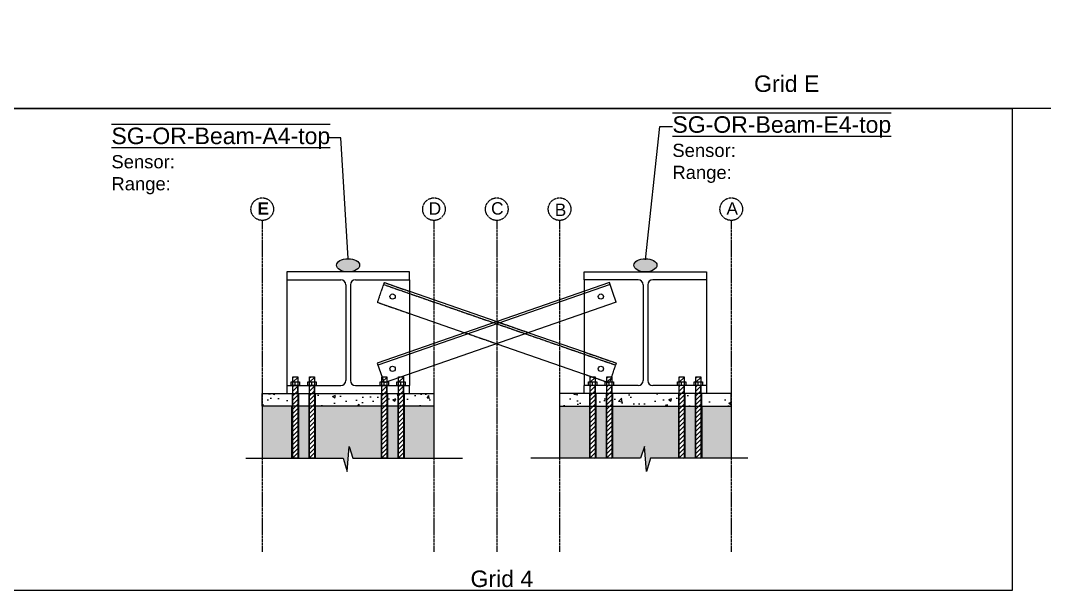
# Model space of a CAD drawing. Header units: millimetres. Extents: x -79526 to 153901, y -45620 to 21119.
# Drawn here: x -70460 to -67355, y 6171 to 7898 of the extents above; entities that cross this region are included whole.
import ezdxf
from ezdxf import colors
from ezdxf.entities.mleader import LeaderData, LeaderLine
from ezdxf.math import Vec2, Vec3

# ---------------------------------------------------------------- set-up
doc = ezdxf.new("R2010")
doc.units = ezdxf.units.MM
doc.header["$MEASUREMENT"] = 0
doc.linetypes.add('ACAD_ISO02W100', pattern=[15, 12, -3])
doc.linetypes.add('CENTER', pattern=[50.8, 31.75, -6.35, 6.35, -6.35])
for name, color, linetype in [('greygrid', 252, 'CENTER'), ('notation', 6, 'Continuous'), ('Note', 7, 'Continuous'), ('Plot', 254, 'Continuous'), ('truss', 250, 'Continuous')]:
    doc.layers.add(name, color=color, linetype=linetype)
doc.styles.get("Standard").update_dxf_attribs({"font": 'arial.ttf'})
pattern_1 = [(50, (-942689.3, -177358.12), (91.0923345, -7.969543), [9.525, -104.775]), (355, (-942689.3, -177358.12), (-17.621711, 95.528423), [7.62, -83.820292]), (100.451445, (-942681.71, -177358.78), (73.4706235, 87.558876), [8.095004, -89.045122]), (46.1842, (-942689.3, -177332.72), (135.53952, -21.021164), [14.2875, -157.1625]), (96.635558, (-942678, -177334.47), (118.702067, 123.713062), [12.142512, -133.567804]), (351.184151, (-942689.3, -177332.72), (118.702067, 123.713062), [11.429984, -125.729866]), (21, (-942676.6, -177339.07), (75.8071956, -51.132599), [9.525, -104.775]), (326, (-942676.6, -177339.07), (30.901014, 92.093983), [7.62, -83.82]), (71.451445, (-942670.28, -177343.33), (106.70821, 40.9613844), [8.095004, -89.044969]), (37.5, (-942689.3, -177358.118), (1.5443016, 42.2775194), [0, -82.804, 0, -85.09, 0, -84.1375]), (7.5, (-942689.3, -177358.118), (33.4098313, 50.0902874), [0, -48.514, 0, -80.899, 0, -32.0675]), (327.5, (-942717.622, -177358.118), (67.7952976, -2.864372), [0, -31.75, 0, -99.06, 0, -131.445]), (317.5, (-942730.32, -177358.12), (74.0645907, 12.7132455), [0, -41.275, 0, -65.786, 0, -93.345])]

msp = doc.modelspace()

# ---------------------------------------------------------------- hatches: boundary and pattern name
h = msp.add_hatch(color=1)
h.dxf.hatch_style = 1
edge = h.paths.add_edge_path()
edge.add_ellipse((-69466.8, 7156.7), major_axis=(35, 0), ratio=0.571429, start_angle=0, end_angle=360)
h = msp.add_hatch(color=1)
h.dxf.hatch_style = 1
edge = h.paths.add_edge_path()
edge.add_ellipse((-68565.1, 7156.7), major_axis=(35, 0), ratio=0.571429, start_angle=0, end_angle=360)
at = {"layer": 'Plot', "ltscale": 0.1}
h = msp.add_hatch(dxfattribs=at)
h.set_pattern_fill('ANSI31', color=256, scale=3)
h.set_pattern_definition([(45, (-938851.283, -178846.452), (-6.73519209, 6.73519209), [])])
h.paths.add_polyline_path([(-69619.7, 6819.2), (-69634.7, 6819.2), (-69634.7, 6803.2), (-69619.7, 6803.2)])
h.paths.add_polyline_path([(-69619.7, 6792.2), (-69634.7, 6792.2), (-69634.7, 6768.4), (-69619.7, 6768.4)])
h.paths.add_polyline_path([(-69619.7, 6768.4), (-69634.7, 6768.4), (-69634.7, 6572.2), (-69619.7, 6572.2)])
h = msp.add_hatch(dxfattribs=at)
h.set_pattern_fill('ANSI31', color=256, scale=3)
h.set_pattern_definition([(45, (-938800.483, -178846.452), (-6.73519209, 6.73519209), [])])
h.paths.add_polyline_path([(-69568.9, 6819.2), (-69583.9, 6819.2), (-69583.9, 6803.2), (-69568.9, 6803.2)])
h.paths.add_polyline_path([(-69568.9, 6792.2), (-69583.9, 6792.2), (-69583.9, 6768.4), (-69568.9, 6768.4)])
h.paths.add_polyline_path([(-69568.9, 6768.4), (-69583.9, 6768.4), (-69583.9, 6572.2), (-69568.9, 6572.2)])
h = msp.add_hatch(dxfattribs=at)
h.set_pattern_fill('ANSI31', color=256, scale=3)
h.set_pattern_definition([(45, (-938581.408, -178846.452), (-6.73519209, 6.73519209), [])])
h.paths.add_polyline_path([(-69349.8, 6819.2), (-69364.8, 6819.2), (-69364.8, 6803.2), (-69349.8, 6803.2)])
h.paths.add_polyline_path([(-69349.8, 6792.2), (-69364.8, 6792.2), (-69364.8, 6768.4), (-69349.8, 6768.4)])
h.paths.add_polyline_path([(-69349.8, 6768.4), (-69364.8, 6768.4), (-69364.8, 6572.2), (-69349.8, 6572.2)])
h = msp.add_hatch(dxfattribs=at)
h.set_pattern_fill('ANSI31', color=256, scale=3)
h.set_pattern_definition([(45, (-938530.608, -178846.452), (-6.73519209, 6.73519209), [])])
h.paths.add_polyline_path([(-69299, 6819.2), (-69314, 6819.2), (-69314, 6803.2), (-69299, 6803.2)])
h.paths.add_polyline_path([(-69299, 6792.2), (-69314, 6792.2), (-69314, 6768.4), (-69299, 6768.4)])
h.paths.add_polyline_path([(-69299, 6768.4), (-69314, 6768.4), (-69314, 6572.2), (-69299, 6572.2)])
h = msp.add_hatch(dxfattribs=at)
h.set_pattern_fill('ANSI31', color=256, scale=3)
h.set_pattern_definition([(45, (-937949.583, -178846.452), (-6.73519209, 6.73519209), [])])
h.paths.add_polyline_path([(-68718, 6819.2), (-68733, 6819.2), (-68733, 6803.2), (-68718, 6803.2)])
h.paths.add_polyline_path([(-68718, 6792.2), (-68733, 6792.2), (-68733, 6768.4), (-68718, 6768.4)])
h.paths.add_polyline_path([(-68718, 6768.4), (-68733, 6768.4), (-68733, 6572.2), (-68718, 6572.2)])
h = msp.add_hatch(dxfattribs=at)
h.set_pattern_fill('ANSI31', color=256, scale=3)
h.set_pattern_definition([(45, (-937898.783, -178846.452), (-6.73519209, 6.73519209), [])])
h.paths.add_polyline_path([(-68667.2, 6819.2), (-68682.2, 6819.2), (-68682.2, 6803.2), (-68667.2, 6803.2)])
h.paths.add_polyline_path([(-68667.2, 6792.2), (-68682.2, 6792.2), (-68682.2, 6768.4), (-68667.2, 6768.4)])
h.paths.add_polyline_path([(-68667.2, 6768.4), (-68682.2, 6768.4), (-68682.2, 6572.2), (-68667.2, 6572.2)])
h = msp.add_hatch(dxfattribs=at)
h.set_pattern_fill('ANSI31', color=256, scale=3)
h.set_pattern_definition([(45, (-937679.708, -178846.452), (-6.73519209, 6.73519209), [])])
h.paths.add_polyline_path([(-68448.1, 6819.2), (-68463.1, 6819.2), (-68463.1, 6803.2), (-68448.1, 6803.2)])
h.paths.add_polyline_path([(-68448.1, 6792.2), (-68463.1, 6792.2), (-68463.1, 6768.4), (-68448.1, 6768.4)])
h.paths.add_polyline_path([(-68448.1, 6768.4), (-68463.1, 6768.4), (-68463.1, 6572.2), (-68448.1, 6572.2)])
h = msp.add_hatch(dxfattribs=at)
h.set_pattern_fill('ANSI31', color=256, scale=3)
h.set_pattern_definition([(45, (-937628.908, -178846.452), (-6.73519209, 6.73519209), [])])
h.paths.add_polyline_path([(-68397.3, 6819.2), (-68412.3, 6819.2), (-68412.3, 6803.2), (-68397.3, 6803.2)])
h.paths.add_polyline_path([(-68397.3, 6792.2), (-68412.3, 6792.2), (-68412.3, 6768.4), (-68397.3, 6768.4)])
h.paths.add_polyline_path([(-68397.3, 6768.4), (-68412.3, 6768.4), (-68412.3, 6572.2), (-68397.3, 6572.2)])
h = msp.add_hatch(dxfattribs=at)
h.set_pattern_fill('AR-CONC', color=256, scale=0.5)
h.set_pattern_definition(pattern_1)
h.paths.add_polyline_path([(-69636.7, 6730.3), (-69636.7, 6768.4), (-69727.2, 6768.4), (-69727.2, 6730.3)])
h.paths.add_polyline_path([(-69585.9, 6768.4), (-69617.7, 6768.4), (-69617.7, 6730.3), (-69585.9, 6730.3)])
h.paths.add_polyline_path([(-69366.8, 6730.3), (-69366.8, 6768.4), (-69566.9, 6768.4), (-69566.9, 6730.3)])
h.paths.add_polyline_path([(-69297, 6768.4), (-69297, 6730.3), (-69206.5, 6730.3), (-69206.5, 6768.4)])
h.paths.add_polyline_path([(-69347.8, 6730.3), (-69316, 6730.3), (-69316, 6768.4), (-69347.8, 6768.4)])
h = msp.add_hatch(dxfattribs=at)
h.set_pattern_fill('AR-CONC', color=256, scale=0.5)
h.set_pattern_definition(pattern_1)
h.paths.add_polyline_path([(-68735, 6768.4), (-68750.9, 6768.4), (-68825.5, 6768.4), (-68825.5, 6730.3), (-68735, 6730.3)])
h.paths.add_polyline_path([(-68684.2, 6768.4), (-68716, 6768.4), (-68716, 6730.3), (-68684.2, 6730.3)])
h.paths.add_polyline_path([(-68465.1, 6768.4), (-68665.2, 6768.4), (-68665.2, 6730.3), (-68465.1, 6730.3)])
h.paths.add_polyline_path([(-68414.3, 6768.4), (-68446.1, 6768.4), (-68446.1, 6730.3), (-68414.3, 6730.3)])
h.paths.add_polyline_path([(-68304.8, 6768.4), (-68395.3, 6768.4), (-68395.3, 6730.3), (-68304.8, 6730.3)])
h = msp.add_hatch(color=9, dxfattribs=at)
h.dxf.hatch_style = 1
h.paths.add_polyline_path([(-69638.3, 6730.3), (-69727.2, 6730.3), (-69727.2, 6572.2), (-69638.3, 6572.2)])
h.paths.add_polyline_path([(-69585.9, 6730.3), (-69617.7, 6730.3), (-69617.7, 6572.2), (-69585.9, 6572.2)])
h.paths.add_polyline_path([(-69463.9, 6608.1), (-69452.3, 6572.2), (-69366.8, 6572.2), (-69366.8, 6730.3), (-69566.9, 6730.3), (-69566.9, 6572.2), (-69482.1, 6572.2), (-69469.8, 6532.4)])
h.paths.add_polyline_path([(-69347.8, 6572.2), (-69316, 6572.2), (-69316, 6730.3), (-69347.8, 6730.3)])
h.paths.add_polyline_path([(-69297, 6572.2), (-69206.5, 6572.2), (-69206.5, 6730.3), (-69297, 6730.3)])
h.paths.add_polyline_path([(-68735, 6730.3), (-68825.5, 6730.3), (-68825.5, 6572.2), (-68735, 6572.2)])
h.paths.add_polyline_path([(-68684.2, 6730.3), (-68716, 6730.3), (-68716, 6572.2), (-68684.2, 6572.2)])
h.paths.add_polyline_path([(-68665.2, 6572.2), (-68579.7, 6572.2), (-68568.1, 6608.1), (-68562.2, 6532.4), (-68549.9, 6572.2), (-68465.1, 6572.2), (-68465.1, 6730.3), (-68665.2, 6730.3)])
h.paths.add_polyline_path([(-68446.1, 6572.2), (-68414.3, 6572.2), (-68414.3, 6730.3), (-68446.1, 6730.3)])
h.paths.add_polyline_path([(-68393.7, 6572.2), (-68304.8, 6572.2), (-68304.8, 6730.3), (-68393.7, 6730.3)])

# ---------------------------------------------------------------- linework, layer by layer
for points in [[(-70578.7, 9628.1), (-65729.1, 9628.1), (-65729.1, 7631.8), (-70578.7, 7631.8)], [(-70578.7, 7631.8), (-67453.3, 7631.8), (-67453.3, 6171.4), (-70578.7, 6171.4)]]:
    msp.add_lwpolyline(points, close=True)
at = {"color": 1}
for centre in [(-69466.8, 7156.7), (-68565.1, 7156.7)]:
    msp.add_ellipse(centre, major_axis=(35, 0), ratio=0.571429, dxfattribs=at)
at = {"layer": 'greygrid', "lineweight": -2, "ltscale": 0.2}
for p, q in [((-69727.2, 7292.5), (-69727.2, 6288.6)), ((-69206.5, 7292.5), (-69206.5, 6288.6)), ((-69016, 7292.5), (-69016, 6288.6)), ((-68825.5, 7292.5), (-68825.5, 6288.6)), ((-68304.8, 7292.5), (-68304.8, 6288.6))]:
    msp.add_line(p, q, dxfattribs=at)
at = {"layer": 'greygrid', "ltscale": 0.2}
for centre in [(-69727.2, 7326.8), (-69206.5, 7326.8), (-69016, 7326.8), (-68825.5, 7326.8), (-68304.8, 7326.8)]:
    msp.add_circle(centre, 34.2, dxfattribs=at)
at = {"layer": 'Note', "linetype": 'ACAD_ISO02W100', "ltscale": 0.1}
for p, q in [((-69636.7, 6768.4), (-69636.7, 6572.2)), ((-69617.7, 6768.4), (-69617.7, 6572.2)), ((-69585.9, 6768.4), (-69585.9, 6572.2)), ((-69566.9, 6768.4), (-69566.9, 6572.2)), ((-69366.8, 6768.4), (-69366.8, 6572.2)), ((-69347.8, 6768.4), (-69347.8, 6572.2)), ((-69316, 6768.4), (-69316, 6572.2)), ((-69297, 6768.4), (-69297, 6572.2)), ((-68735, 6768.4), (-68735, 6572.2)), ((-68716, 6768.4), (-68716, 6572.2)), ((-68684.2, 6768.4), (-68684.2, 6572.2)), ((-68665.2, 6768.4), (-68665.2, 6572.2)), ((-68465.1, 6768.4), (-68465.1, 6572.2)), ((-68446.1, 6768.4), (-68446.1, 6572.2)), ((-68414.3, 6768.4), (-68414.3, 6572.2)), ((-68395.3, 6768.4), (-68395.3, 6572.2))]:
    msp.add_line(p, q, dxfattribs=at)
at = {"layer": 'Note'}
for p, q in [((-69727.2, 6730.3), (-69727.2, 6572.2)), ((-69206.5, 6730.3), (-69206.5, 6572.2)), ((-68825.5, 6730.3), (-68825.5, 6572.2)), ((-68304.8, 6730.3), (-68304.8, 6572.2))]:
    msp.add_line(p, q, dxfattribs=at)
for points in [[(-69349.4, 6730.3), (-69727.2, 6730.3), (-69727.2, 6768.4), (-69206.5, 6768.4), (-69206.5, 6730.3), (-69349.4, 6730.3)], [(-68682.6, 6730.3), (-68304.8, 6730.3), (-68304.8, 6768.4), (-68825.5, 6768.4), (-68825.5, 6730.3), (-68682.6, 6730.3)]]:
    msp.add_lwpolyline(points, dxfattribs=at)
at = {"layer": 'Plot', "ltscale": 0.1}
for p, q in [((-69281.1, 7112.8), (-69281.1, 6894.2)), ((-68750.9, 7112.8), (-68750.9, 7078)), ((-68674.5, 7104.5), (-69378.3, 6860.5)), ((-68672.4, 7098.5), (-69376.2, 6854.5)), ((-68664.1, 7074.5), (-68674.5, 7104.5)), ((-69281.1, 7078), (-69016, 6986.1)), ((-68653.7, 7044.5), (-68664.1, 7074.5)), ((-68653.7, 7044.5), (-69357.5, 6800.5)), ((-69281.1, 7010.8), (-69112.9, 6952.5)), ((-68750.9, 7010.8), (-68750.9, 6792.2)), ((-68919.1, 6952.5), (-68750.9, 6894.2)), ((-69016, 6918.9), (-68750.9, 6827)), ((-69378.3, 6860.5), (-69357.5, 6800.5)), ((-69639.9, 6803.2), (-69614.5, 6803.2)), ((-69627.2, 6792.2), (-69627.2, 6803.2)), ((-69589.1, 6803.2), (-69563.7, 6803.2)), ((-69576.4, 6792.2), (-69576.4, 6803.2)), ((-69370, 6803.2), (-69344.6, 6803.2)), ((-69357.3, 6792.2), (-69357.3, 6803.2)), ((-69319.2, 6803.2), (-69293.8, 6803.2)), ((-69306.5, 6792.2), (-69306.5, 6803.2)), ((-69281.1, 6827), (-69281.1, 6792.2)), ((-68738.2, 6803.2), (-68712.8, 6803.2)), ((-68725.5, 6792.2), (-68725.5, 6803.2)), ((-68687.4, 6803.2), (-68662, 6803.2)), ((-68674.7, 6792.2), (-68674.7, 6803.2)), ((-68468.3, 6803.2), (-68442.9, 6803.2)), ((-68455.6, 6792.2), (-68455.6, 6803.2)), ((-68417.5, 6803.2), (-68392.1, 6803.2)), ((-68404.8, 6792.2), (-68404.8, 6803.2))]:
    msp.add_line(p, q, dxfattribs=at)
at = {"layer": 'Plot', "linetype": 'ACAD_ISO02W100', "ltscale": 0.1}
for p, q in [((-69357.5, 7104.5), (-69378.3, 7044.5)), ((-69359.6, 7098.5), (-68655.8, 6854.5)), ((-69357.5, 7104.5), (-69281.1, 7078)), ((-68750.9, 7078), (-68750.9, 7010.8)), ((-69378.3, 7044.5), (-69281.1, 7010.8)), ((-69016, 6986.1), (-68919.1, 6952.5)), ((-69112.9, 6952.5), (-69016, 6918.9)), ((-69281.1, 6894.2), (-69281.1, 6827)), ((-68750.9, 6894.2), (-68653.7, 6860.5)), ((-68653.7, 6860.5), (-68674.5, 6800.5)), ((-68750.9, 6827), (-68674.5, 6800.5)), ((-69638.3, 6730.3), (-69638.3, 6572.2)), ((-68393.7, 6730.3), (-68393.7, 6572.2))]:
    msp.add_line(p, q, dxfattribs=at)
at = {"layer": 'Plot', "linetype": 'ACAD_ISO02W100', "ltscale": 0.05}
for p, q in [((-69634.7, 6768.4), (-69634.7, 6792.2)), ((-69619.7, 6768.4), (-69619.7, 6792.2)), ((-69583.9, 6768.4), (-69583.9, 6792.2)), ((-69568.9, 6768.4), (-69568.9, 6792.2)), ((-69364.8, 6768.4), (-69364.8, 6792.2)), ((-69349.8, 6768.4), (-69349.8, 6792.2)), ((-69314, 6768.4), (-69314, 6792.2)), ((-69299, 6768.4), (-69299, 6792.2)), ((-68733, 6768.4), (-68733, 6792.2)), ((-68718, 6768.4), (-68718, 6792.2)), ((-68682.2, 6768.4), (-68682.2, 6792.2)), ((-68667.2, 6768.4), (-68667.2, 6792.2)), ((-68463.1, 6768.4), (-68463.1, 6792.2)), ((-68448.1, 6768.4), (-68448.1, 6792.2)), ((-68412.3, 6768.4), (-68412.3, 6792.2)), ((-68397.3, 6768.4), (-68397.3, 6792.2))]:
    msp.add_line(p, q, dxfattribs=at)
at = {"layer": 'Plot'}
for p, q in [((-69727.2, 6768.4), (-69206.5, 6768.4)), ((-68304.8, 6768.4), (-68825.5, 6768.4)), ((-69469.8, 6532.4), (-69463.9, 6608.1)), ((-69463.9, 6608.1), (-69452.3, 6572.2)), ((-68568.1, 6608.1), (-68579.7, 6572.2)), ((-68562.2, 6532.4), (-68568.1, 6608.1)), ((-69777.4, 6572.2), (-69482.1, 6572.2)), ((-69482.1, 6572.2), (-69469.8, 6532.4)), ((-69452.3, 6572.2), (-69119.6, 6572.2)), ((-68579.7, 6572.2), (-68912.4, 6572.2)), ((-68549.9, 6572.2), (-68562.2, 6532.4)), ((-68254.6, 6572.2), (-68549.9, 6572.2))]:
    msp.add_line(p, q, dxfattribs=at)
at = {"layer": 'Plot', "ltscale": 0.1}
for points in [[(-69639.9, 6803.2), (-69614.5, 6803.2), (-69614.5, 6792.2), (-69639.9, 6792.2)], [(-69634.7, 6819.2), (-69619.7, 6819.2), (-69619.7, 6572.2), (-69634.7, 6572.2)], [(-69589.1, 6803.2), (-69563.7, 6803.2), (-69563.7, 6792.2), (-69589.1, 6792.2)], [(-69583.9, 6819.2), (-69568.9, 6819.2), (-69568.9, 6572.2), (-69583.9, 6572.2)], [(-69370, 6803.2), (-69344.6, 6803.2), (-69344.6, 6792.2), (-69370, 6792.2)], [(-69364.8, 6819.2), (-69349.8, 6819.2), (-69349.8, 6572.2), (-69364.8, 6572.2)], [(-69319.2, 6803.2), (-69293.8, 6803.2), (-69293.8, 6792.2), (-69319.2, 6792.2)], [(-69314, 6819.2), (-69299, 6819.2), (-69299, 6572.2), (-69314, 6572.2)], [(-68738.2, 6803.2), (-68712.8, 6803.2), (-68712.8, 6792.2), (-68738.2, 6792.2)], [(-68733, 6819.2), (-68718, 6819.2), (-68718, 6572.2), (-68733, 6572.2)], [(-68687.4, 6803.2), (-68662, 6803.2), (-68662, 6792.2), (-68687.4, 6792.2)], [(-68682.2, 6819.2), (-68667.2, 6819.2), (-68667.2, 6572.2), (-68682.2, 6572.2)], [(-68468.3, 6803.2), (-68442.9, 6803.2), (-68442.9, 6792.2), (-68468.3, 6792.2)], [(-68463.1, 6819.2), (-68448.1, 6819.2), (-68448.1, 6572.2), (-68463.1, 6572.2)], [(-68417.5, 6803.2), (-68392.1, 6803.2), (-68392.1, 6792.2), (-68417.5, 6792.2)], [(-68412.3, 6819.2), (-68397.3, 6819.2), (-68397.3, 6572.2), (-68412.3, 6572.2)]]:
    msp.add_lwpolyline(points, close=True, dxfattribs=at)
at = {"layer": 'truss', "ltscale": 0.07}
for p, q in [((-69652.6, 7112.8), (-69489, 7112.8)), ((-69652.6, 7112.8), (-69652.6, 6792.2)), ((-69444.7, 7112.8), (-69281.1, 7112.8)), ((-68587.3, 7112.8), (-68750.9, 7112.8)), ((-68379.4, 7112.8), (-68543, 7112.8)), ((-68379.4, 7112.8), (-68379.4, 6792.2)), ((-69474, 7097.8), (-69474, 6807.2)), ((-69459.7, 7097.8), (-69459.7, 6807.2)), ((-68572.3, 7097.8), (-68572.3, 6807.2)), ((-68558, 7097.8), (-68558, 6807.2)), ((-69652.6, 6792.2), (-69489, 6792.2)), ((-69444.7, 6792.2), (-69281.1, 6792.2)), ((-68587.3, 6792.2), (-68750.9, 6792.2)), ((-68379.4, 6792.2), (-68543, 6792.2))]:
    msp.add_line(p, q, dxfattribs=at)
for points in [[(-69281.1, 7112.8), (-69281.1, 7136.7), (-69652.6, 7136.7), (-69652.6, 7112.8)], [(-68750.9, 7112.8), (-68750.9, 7136.7), (-68379.4, 7136.7), (-68379.4, 7112.8)], [(-69652.6, 6792.2), (-69652.6, 6768.4), (-69281.1, 6768.4), (-69281.1, 6792.2)], [(-68379.4, 6792.2), (-68379.4, 6768.4), (-68750.9, 6768.4), (-68750.9, 6792.2)]]:
    msp.add_lwpolyline(points, dxfattribs=at)
at = {"layer": 'truss', "ltscale": 0.1}
for centre in [(-69331.9, 7062), (-68700.1, 7062), (-69331.9, 6843), (-68700.1, 6843)]:
    msp.add_circle(centre, 7.94, dxfattribs=at)
at = {"layer": 'truss', "ltscale": 0.07}
for centre, start, end in [((-69489, 7097.8), 0, 90), ((-69444.7, 7097.8), 90, 180), ((-68587.3, 7097.8), 0, 90), ((-68543, 7097.8), 90, 180), ((-69489, 6807.2), 270, 0), ((-69444.7, 6807.2), 180, 270), ((-68587.3, 6807.2), 270, 0), ((-68543, 6807.2), 180, 270)]:
    msp.add_arc(centre, 15, start, end, dxfattribs=at)

# ---------------------------------------------------------------- texts
at = {"layer": 'greygrid', "lineweight": -2, "ltscale": 0.2, "char_height": 50, "attachment_point": 5}
for s, insert in [('Grid E', (-68136.7, 7706.6)), ('Grid 4', (-69000.5, 6206.5))]:
    msp.add_mtext_dynamic_manual_height_columns(s, width=881.731, gutter_width=50, heights=[0], dxfattribs=dict(at, insert=insert))
at = {"layer": 'greygrid', "color": 251, "lineweight": -2, "ltscale": 0.2, "true_color": 0x525252, "char_height": 37.5, "attachment_point": 5}
for s, insert in [('{\\fArial|b1|i0|c0|p34;E}', (-69724.4, 7328.8)), ('D', (-69203.6, 7328.8)), ('C', (-69014.4, 7328.8)), ('B', (-68822.6, 7324.8)), ('A', (-68301.9, 7328.8))]:
    msp.add_mtext_dynamic_manual_height_columns(s, width=22.5, gutter_width=50, heights=[0], dxfattribs=dict(at, insert=insert))

# ---------------------------------------------------------------- leaders
at = {"layer": 'notation'}
ml = msp.add_multileader_mtext('Standard', dxfattribs=at)
ml.set_content('\\pxsm1;{\\L\\OSG-OR-Beam-E4-top}\\P\\pql;{\\H0.8x;Sensor:                   \\PRange:}', color=256)
ml.set_leader_properties()
ml.build(insert=Vec2(0, 0))
ml.multileader.update_dxf_attribs({"dogleg_length": 0.36, "arrow_head_size": 0.18})
ctx = ml.context
ctx.base_point, ctx.char_height, ctx.arrow_head_size, ctx.landing_gap_size, ctx.plane_origin = Vec3(-68483.5, 7577.4), 50, 0.18, 0.09, Vec3(-69103.4, 7186.3)
notes = []
notes.append((ctx, [(0, (1, 1, 0), (-68521, 7577.4), (1, 0), 37.5, [(0, [(-68564.8, 7172.6)], 0, [])])]))
ctx.mtext.insert, ctx.mtext.width, ctx.mtext.defined_height, ctx.mtext.flow_direction = Vec3(-68483.4, 7608.2), 670.084, 231.1, 5
ml = msp.add_multileader_mtext('Standard', dxfattribs=at)
ml.set_content('\\pxsm1;{\\L\\OSG-OR-Beam-A4-top}\\P\\pql;{\\H0.8x;Sensor:                   \\PRange:}', color=256)
ml.set_leader_properties()
ml.build(insert=Vec2(0, 0))
ml.multileader.update_dxf_attribs({"dogleg_length": 0.36, "arrow_head_size": 0.18})
ctx = ml.context
ctx.base_point, ctx.char_height, ctx.arrow_head_size, ctx.landing_gap_size, ctx.plane_origin = Vec3(-70184.8, 7543), 50, 0.18, 0.09, Vec3(-70005.1, 7190.3)
notes.append((ctx, [(1, (1, 1, 0), (-69489.3, 7543), (-1, 0), 37.5, [(0, [(-69466.5, 7176.7)], 0, [])])]))
ctx.mtext.insert, ctx.mtext.width, ctx.mtext.defined_height, ctx.mtext.flow_direction = Vec3(-70184.7, 7573.8), 670.084, 231.1, 5
for ctx, leaders in notes:
    for number, flags, end, landing, length, lines in leaders:
        leader = LeaderData()
        leader.index, (leader.has_last_leader_line, leader.has_dogleg_vector, leader.attachment_direction) = number, flags
        leader.last_leader_point, leader.dogleg_vector, leader.dogleg_length = Vec3(end), Vec3(landing), length
        for number, points, colour, breaks in lines:
            line = LeaderLine()
            line.index, line.vertices, line.color, line.breaks = number, Vec3.list(points), colors.encode_raw_color(colour), breaks
            leader.lines.append(line)
        ctx.leaders.append(leader)

doc.saveas('drawing.dxf')
